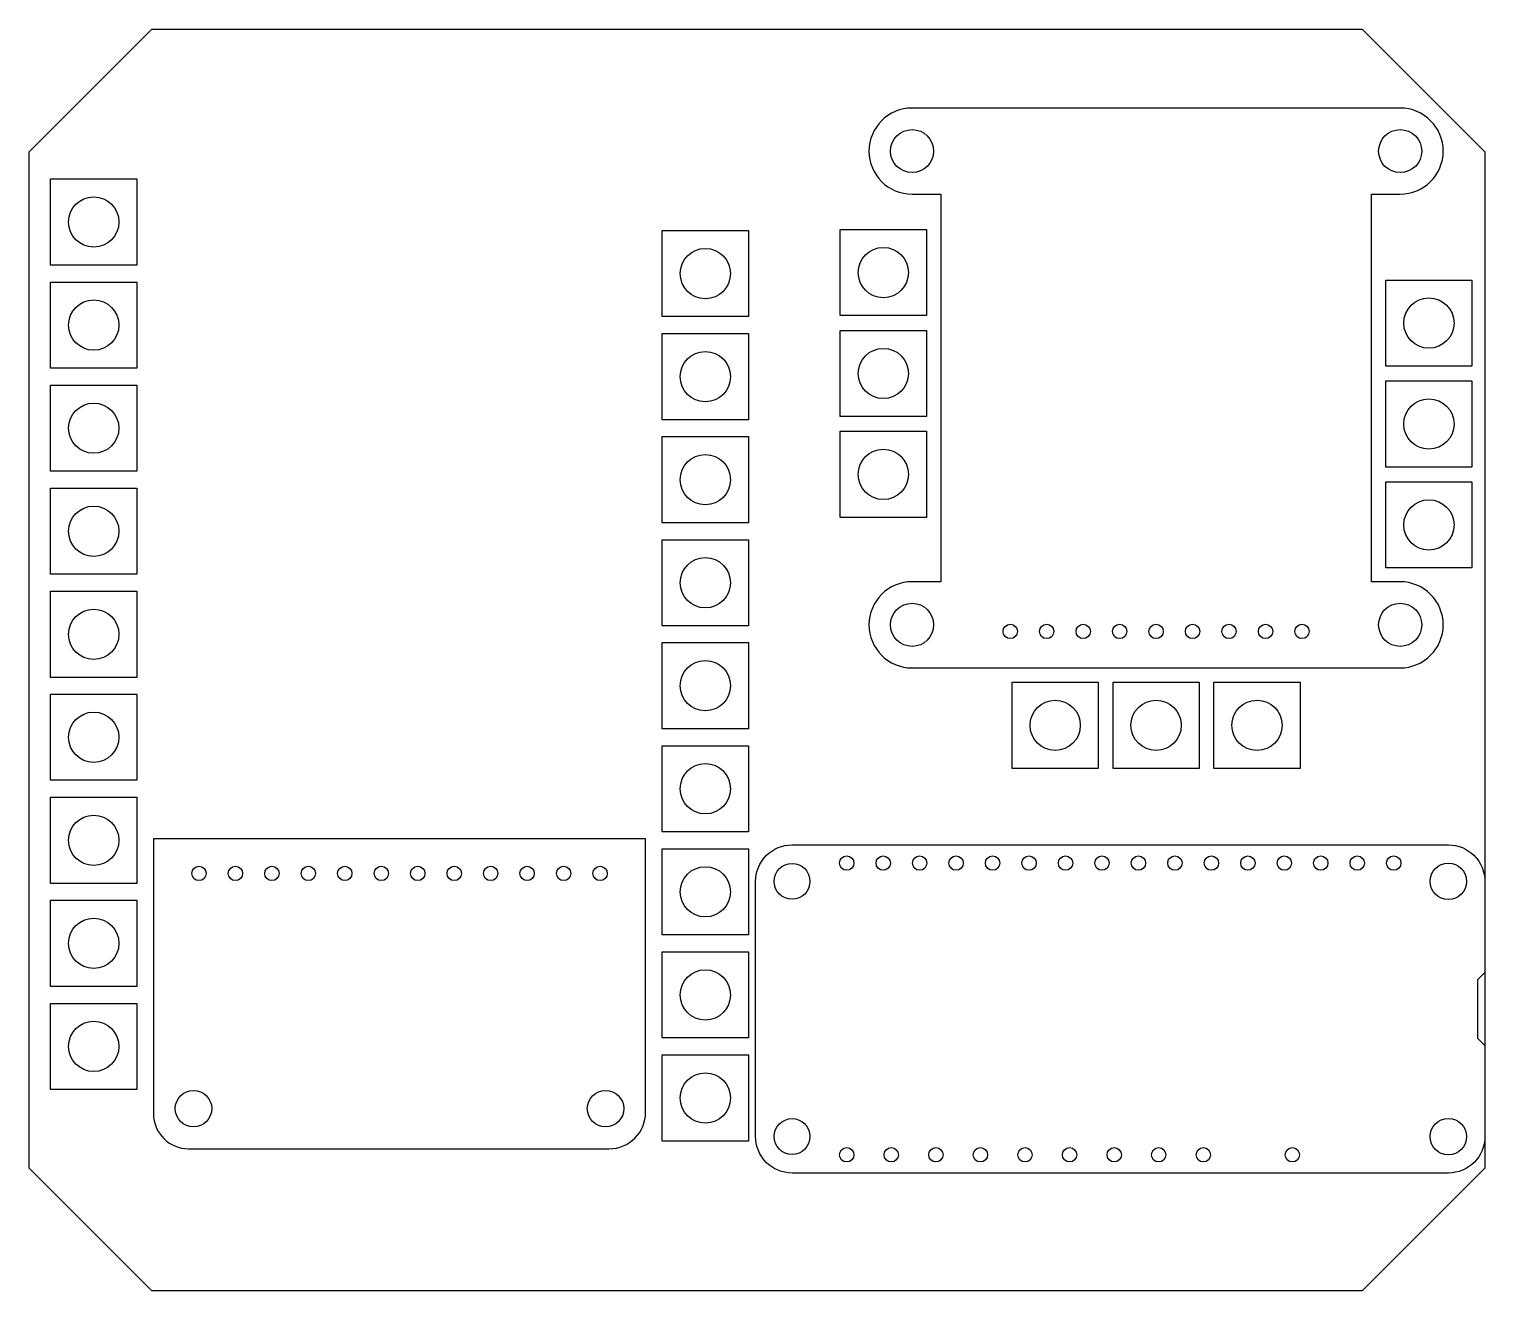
# Model space of a CAD drawing. Extents: x -8 to 94, y -80 to 8.
import ezdxf

# ---------------------------------------------------------------- set-up
doc = ezdxf.new("R2010")
doc.units = 0
doc.layers.get('0').update_dxf_attribs({"linetype": 'continuous'})

# ---------------------------------------------------------------- blocks, each defined once
blk = doc.blocks.new('SKETCH029')
at = {"color": 7}
for points in [[(-7.5, -1.04), (1.04, 7.5), (85.36, 7.5), (93.9, -1.04), (93.9, -71.86), (85.36, -80.4), (1.04, -80.4), (-7.5, -71.86)], [(-6, -2.94), (0, -2.94), (0, -8.94), (-6, -8.94)], [(36.6, -6.53), (42.6, -6.53), (42.6, -12.53), (36.6, -12.53)], [(49, -6.46), (55, -6.46), (55, -12.46), (49, -12.46)], [(-6, -10.12), (0, -10.12), (0, -16.12), (-6, -16.12)], [(87, -9.98), (93, -9.98), (93, -15.98), (87, -15.98)], [(36.6, -13.71), (42.6, -13.71), (42.6, -19.71), (36.6, -19.71)], [(49, -13.49), (55, -13.49), (55, -19.49), (49, -19.49)], [(87, -17.01), (93, -17.01), (93, -23.01), (87, -23.01)], [(-6, -17.3), (0, -17.3), (0, -23.3), (-6, -23.3)], [(36.6, -20.89), (42.6, -20.89), (42.6, -26.89), (36.6, -26.89)], [(49, -20.52), (55, -20.52), (55, -26.52), (49, -26.52)], [(87, -24.04), (93, -24.04), (93, -30.04), (87, -30.04)], [(-6, -24.48), (0, -24.48), (0, -30.48), (-6, -30.48)], [(36.6, -28.07), (42.6, -28.07), (42.6, -34.07), (36.6, -34.07)], [(-6, -31.66), (0, -31.66), (0, -37.66), (-6, -37.66)], [(36.6, -35.24), (42.6, -35.24), (42.6, -41.24), (36.6, -41.24)], [(60.97, -38), (66.97, -38), (66.97, -44), (60.97, -44)], [(68, -38), (74, -38), (74, -44), (68, -44)], [(75.03, -38), (81.03, -38), (81.03, -44), (75.03, -44)], [(-6, -38.83), (0, -38.83), (0, -44.83), (-6, -44.83)], [(36.6, -42.42), (42.6, -42.42), (42.6, -48.42), (36.6, -48.42)], [(-6, -46.01), (0, -46.01), (0, -52.01), (-6, -52.01)], [(36.6, -49.6), (42.6, -49.6), (42.6, -55.6), (36.6, -55.6)], [(-6, -53.19), (0, -53.19), (0, -59.19), (-6, -59.19)], [(36.6, -56.78), (42.6, -56.78), (42.6, -62.78), (36.6, -62.78)], [(-6, -60.37), (0, -60.37), (0, -66.37), (-6, -66.37)], [(36.6, -63.96), (42.6, -63.96), (42.6, -69.96), (36.6, -69.96)]]:
    blk.add_lwpolyline(points, close=True, dxfattribs=at)
for points in [[(86, -4), (88, -4, 1), (88, 2), (54, 2, 1), (54, -4), (56, -4), (56, -31), (54, -31, 1), (54, -37), (88, -37, 1), (88, -31), (86, -31)], [(3.6, -70.5), (32.9, -70.5, 0.414212), (35.44, -67.96), (35.44, -48.91), (1.16, -48.91), (1.16, -68.05, 0.414213)], [(45.64, -49.33), (91.36, -49.33, -0.414214), (93.9, -51.87), (93.9, -58.22), (93.39, -58.73), (93.39, -62.79), (93.9, -63.3), (93.9, -69.65, -0.414214), (91.36, -72.19), (45.64, -72.19, -0.414214), (43.1, -69.65), (43.1, -51.87, -0.414214)]]:
    blk.add_lwpolyline(points, format="xyb", close=True, dxfattribs=at)
for centre, radius in [((54, -1), 1.5), ((88, -1), 1.5), ((-3, -5.94), 1.75), ((39.6, -9.53), 1.75), ((52, -9.46), 1.75), ((-3, -13.12), 1.75), ((90, -12.98), 1.75), ((39.6, -16.71), 1.75), ((52, -16.49), 1.75), ((-3, -20.3), 1.75), ((90, -20.01), 1.75), ((39.6, -23.89), 1.75), ((52, -23.52), 1.75), ((90, -27.04), 1.75), ((-3, -27.48), 1.75), ((39.6, -31.07), 1.75), ((-3, -34.66), 1.75), ((54, -34), 1.5), ((88, -34), 1.5), ((60.84, -34.46), 0.5), ((63.38, -34.46), 0.5), ((65.92, -34.46), 0.5), ((68.46, -34.46), 0.5), ((71, -34.46), 0.5), ((73.54, -34.46), 0.5), ((76.08, -34.46), 0.5), ((78.62, -34.46), 0.5), ((81.16, -34.46), 0.5), ((39.6, -38.24), 1.75), ((63.97, -41), 1.75), ((71, -41), 1.75), ((78.03, -41), 1.75), ((-3, -41.83), 1.75), ((39.6, -45.42), 1.75), ((-3, -49.01), 1.75), ((45.64, -51.87), 1.25), ((49.45, -50.6), 0.5), ((51.99, -50.6), 0.5), ((54.53, -50.6), 0.5), ((57.07, -50.6), 0.5), ((59.61, -50.6), 0.5), ((62.15, -50.6), 0.5), ((64.69, -50.6), 0.5), ((67.23, -50.6), 0.5), ((69.77, -50.6), 0.5), ((72.31, -50.6), 0.5), ((74.85, -50.6), 0.5), ((77.39, -50.6), 0.5), ((79.93, -50.6), 0.5), ((82.47, -50.6), 0.5), ((85.01, -50.6), 0.5), ((87.55, -50.6), 0.5), ((91.36, -51.87), 1.27), ((4.33, -51.32), 0.5), ((6.87, -51.32), 0.5), ((9.41, -51.32), 0.5), ((11.95, -51.32), 0.5), ((14.49, -51.32), 0.5), ((17.03, -51.32), 0.5), ((19.57, -51.32), 0.5), ((22.11, -51.32), 0.5), ((24.65, -51.32), 0.5), ((27.19, -51.32), 0.5), ((29.73, -51.32), 0.5), ((32.27, -51.32), 0.5), ((39.6, -52.6), 1.75), ((-3, -56.19), 1.75), ((39.6, -59.78), 1.75), ((-3, -63.37), 1.75), ((39.6, -66.96), 1.75), ((3.95, -67.7), 1.27), ((32.65, -67.7), 1.27), ((45.64, -69.65), 1.25), ((91.36, -69.65), 1.27), ((49.45, -70.92), 0.5), ((52.55, -70.92), 0.5), ((55.66, -70.92), 0.5), ((58.76, -70.92), 0.5), ((61.87, -70.92), 0.5), ((64.97, -70.92), 0.5), ((68.08, -70.92), 0.5), ((71.18, -70.92), 0.5), ((74.29, -70.92), 0.5), ((80.49, -70.92), 0.5)]:
    blk.add_circle(centre, radius, dxfattribs=at)

msp = doc.modelspace()

# ---------------------------------------------------------------- block references
at = {"color": 7}
msp.add_blockref('SKETCH029', (0, 0), dxfattribs=at)

doc.saveas('drawing.dxf')
